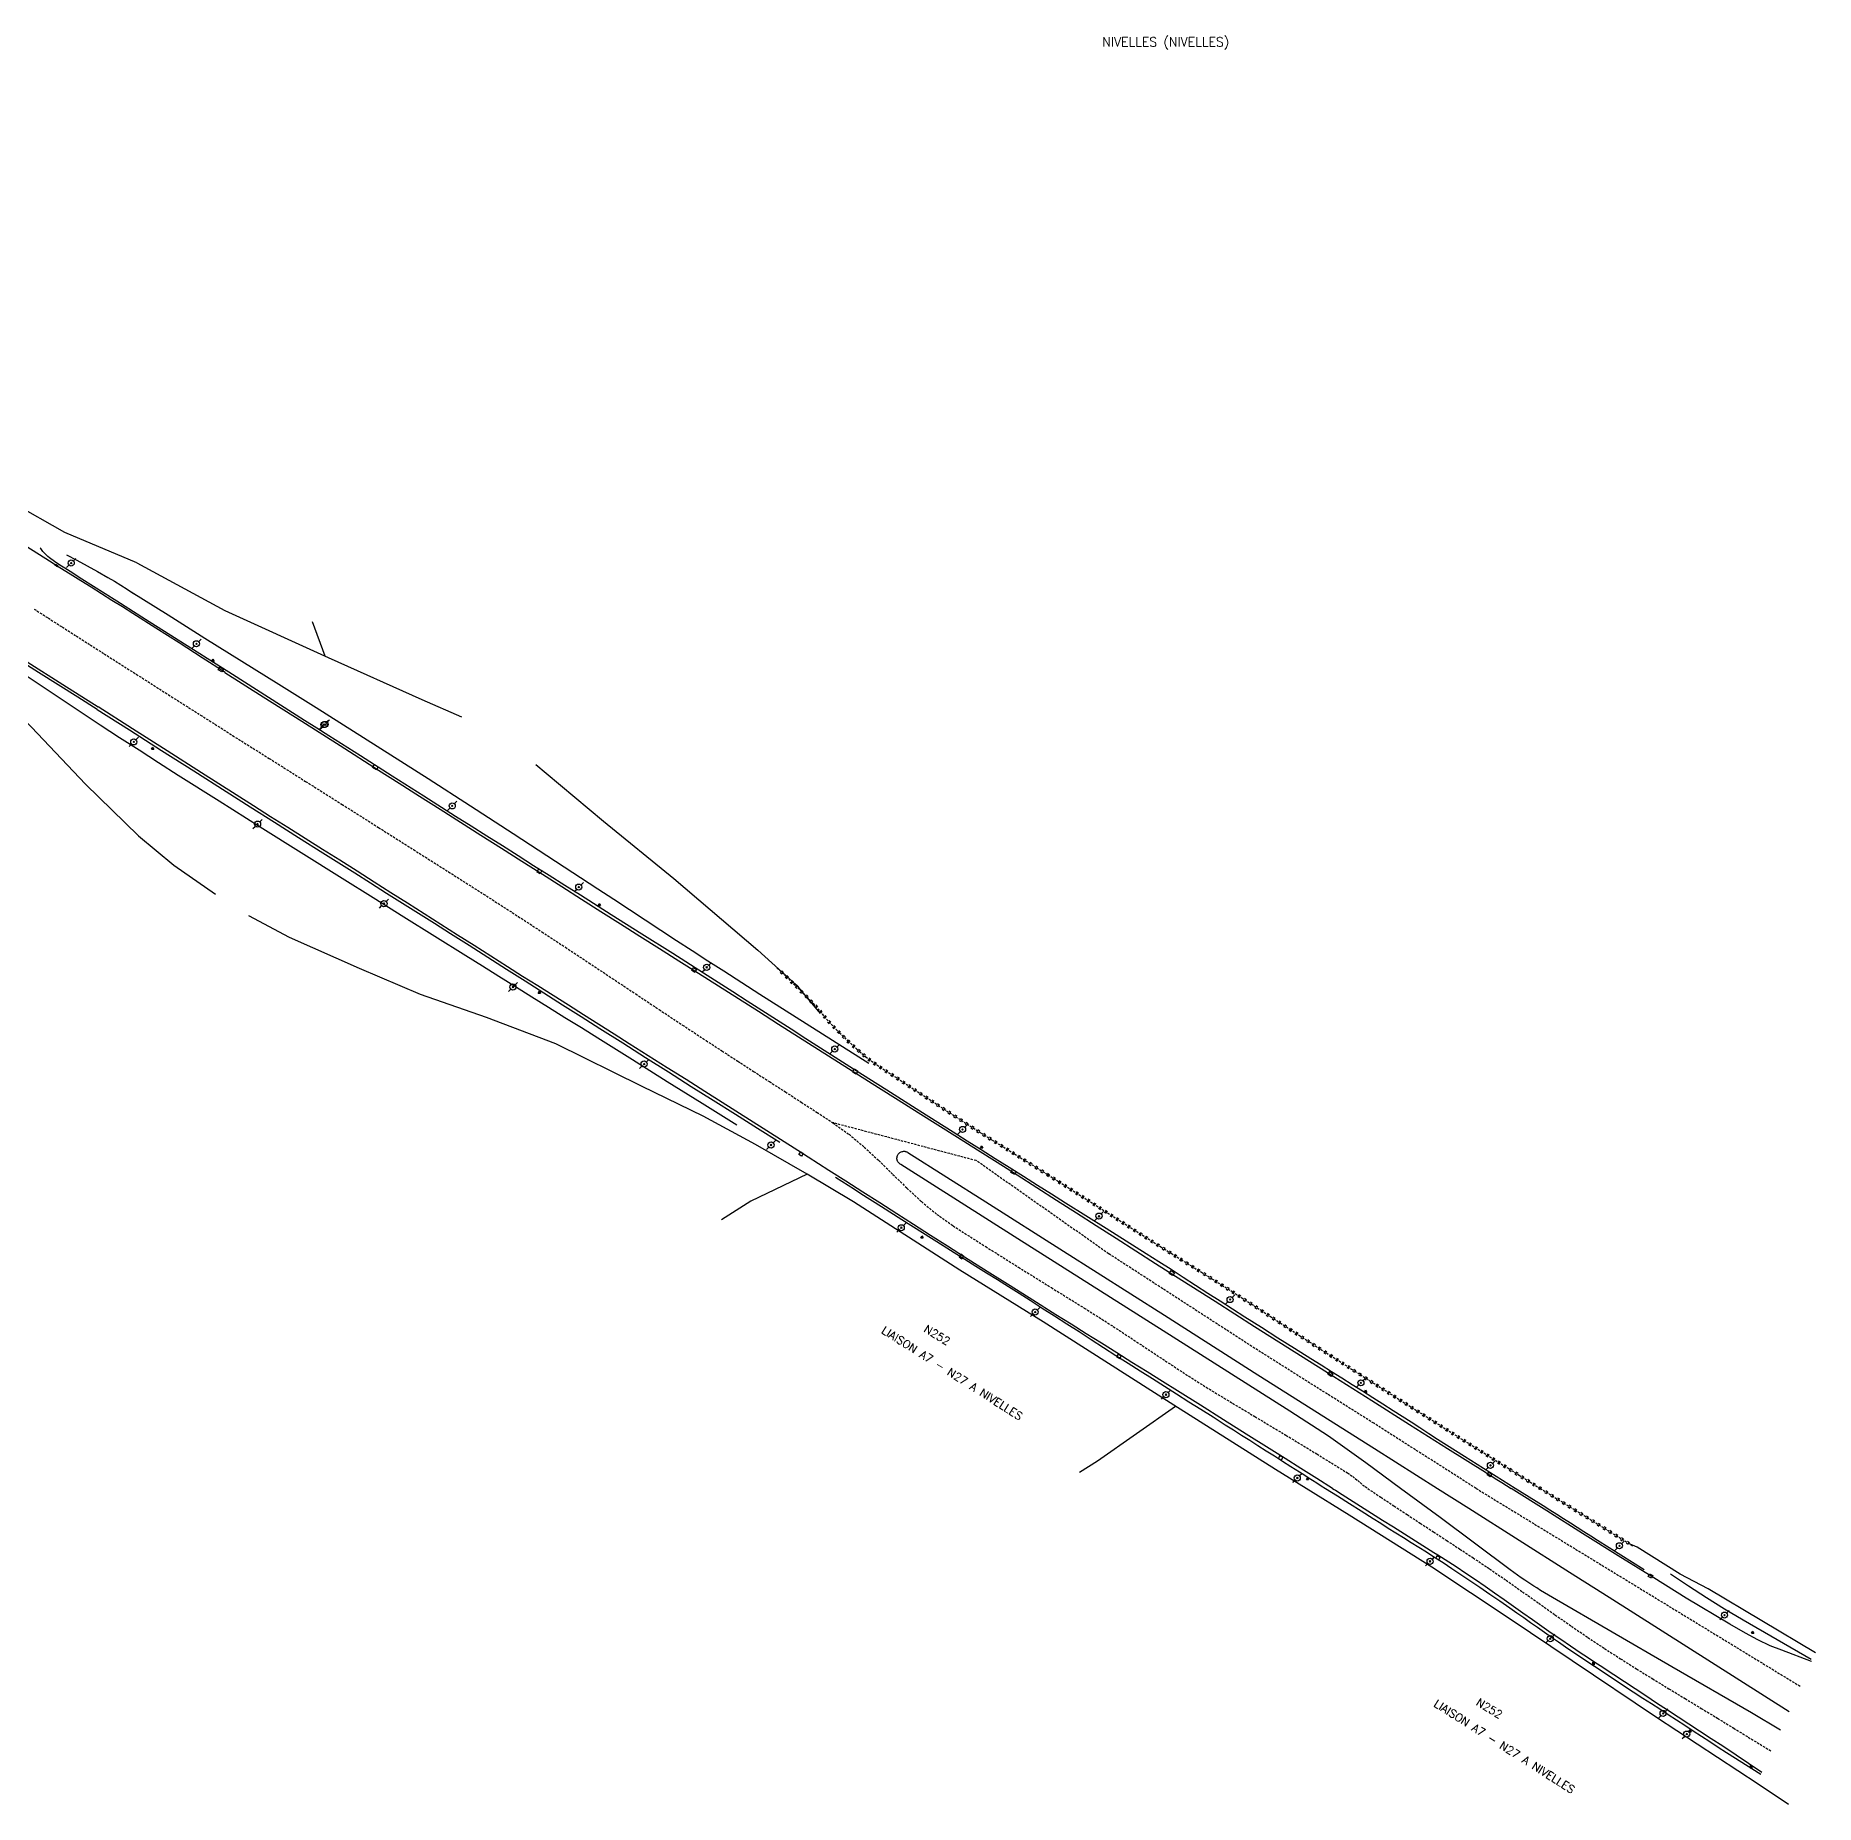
# Model space of a CAD drawing. Header units: millimetres. Extents: x 146000 to 147000, y 145000 to 146000.
# Drawn here: x 146225.3 to 146614.5, y 145601.9 to 145988.7 of the extents above; entities that cross this region are included whole.
import ezdxf
from ezdxf.enums import TextEntityAlignment as Align

# ---------------------------------------------------------------- set-up
doc = ezdxf.new("R2010")
doc.units = ezdxf.units.MM
doc.linetypes.add('DASHED', pattern=[0.75, 0.5, -0.25])
doc.layers.get('0').update_dxf_attribs({"linetype": 'CONTINUOUS'})
for name, color, linetype in [('W0001', 6, 'DASHED'), ('W0008', 7, 'CONTINUOUS'), ('W0010', 4, 'CONTINUOUS'), ('W0015', 2, 'CONTINUOUS'), ('W0211', 2, 'CONTINUOUS'), ('W0214', 2, 'CONTINUOUS'), ('W0220', 5, 'DASHED'), ('W0330', 7, 'CONTINUOUS'), ('W0401', 7, 'CONTINUOUS'), ('W0402', 7, 'CONTINUOUS'), ('W0473', 7, 'CONTINUOUS'), ('W0850', 7, 'CONTINUOUS'), ('W0980', 7, 'CONTINUOUS'), ('W0989', 7, 'CONTINUOUS'), ('W0990', 7, 'CONTINUOUS')]:
    doc.layers.add(name, color=color, linetype=linetype)
doc.styles.get("Standard").update_dxf_attribs({"font": 'romans.shx', "width": 0.85})

# ---------------------------------------------------------------- blocks, each defined once
blk = doc.blocks.new('T473')
for p, q in [((-0.166667, 0.166667), (0.166667, -0.166667)), ((-0.166667, -0.166667), (0.166667, 0.166667)), ((0.500001, 0.500001), (1.000002, 1.000002)), ((-1.000002, -1.000002), (-0.500001, -0.500001))]:
    blk.add_line(p, q)
blk.add_ellipse((0, 0), major_axis=(0.471405, 0.471405), ratio=1, start_param=5.4977871438, end_param=11.780972451)
blk = doc.blocks.new('T401')
for p, q in [((-0.3, 0.3), (0, 0.3)), ((-0.3, -0.25), (-0.3, 0.3)), ((-0.3, 0.15), (0, 0.15)), ((-0.3, 0), (0, 0)), ((0, 0.3), (0, -0.25)), ((-0.3, -0.15), (0, -0.15)), ((-0.3, -0.25), (-0.3, -0.3)), ((-0.3, -0.3), (0, -0.3)), ((0, -0.3), (0, -0.25))]:
    blk.add_line(p, q)
blk = doc.blocks.new('T850')
for p, q in [((-0.25, -0.15), (0, 0.32)), ((0, 0.32), (0.25, -0.15)), ((-0.25, -0.15), (0.25, -0.15))]:
    blk.add_line(p, q)
for major_axis in [(-0.106, 0.106), (-0.0354, 0.0354), (-0.0236, 0.0236)]:
    blk.add_ellipse((0, 0), major_axis=major_axis, ratio=1, start_param=3.926991, end_param=10.210176)
blk = doc.blocks.new('t220o')
at = {"color": 0, "linetype": 'Continuous'}
for p, q in [((-0.25, 0.25), (0.25, 0.25)), ((-0.25, -0.25), (0.25, -0.25))]:
    blk.add_line(p, q, dxfattribs=at)

msp = doc.modelspace()

# ---------------------------------------------------------------- linework, layer by layer
at = {"layer": 'W0001'}
for points in [[(146224.94, 145863.29), (146228, 145861.33), (146231.07, 145859.37), (146234.13, 145857.41), (146237.2, 145855.45), (146240.26, 145853.5), (146247.28, 145849.03), (146254.31, 145844.56), (146261.33, 145840.1), (146268.36, 145835.64), (146268.36, 145835.63), (146276.34, 145830.62), (146284.32, 145825.59), (146292.29, 145820.56), (146300.26, 145815.52), (146307.91, 145810.68), (146315.57, 145805.83), (146323.21, 145800.97), (146330.83, 145796.07), (146335.98, 145792.71), (146341.12, 145789.33), (146346.25, 145785.93), (146351.37, 145782.53), (146356.5, 145779.12), (146361.62, 145775.71), (146366.75, 145772.32), (146371.89, 145768.94), (146375.35, 145766.68), (146378.82, 145764.43), (146382.28, 145762.19), (146385.75, 145759.95), (146389.23, 145757.71), (146392.69, 145755.46), (146396.16, 145753.22), (146399.62, 145750.96)], [(146399.62, 145750.96), (146403.15, 145748.43), (146406.48, 145745.65), (146409.65, 145742.7), (146412.74, 145739.67), (146415.83, 145736.65), (146419.01, 145733.71), (146422.35, 145730.93), (146425.9, 145728.42), (146433.04, 145723.87), (146440.21, 145719.37), (146447.4, 145714.9), (146454.59, 145710.44), (146458.43, 145708.02), (146462.24, 145705.56), (146466.04, 145703.06), (146469.82, 145700.55), (146473.61, 145698.05), (146477.41, 145695.57), (146481.25, 145693.14), (146485.12, 145690.77), (146491.91, 145686.71), (146498.69, 145682.64), (146505.45, 145678.54), (146512.17, 145674.38), (146512.75, 145673.99), (146513.31, 145673.58), (146513.86, 145673.15), (146514.4, 145672.71), (146514.93, 145672.26), (146515.47, 145671.82), (146516.02, 145671.4), (146516.59, 145671)], [(146540.29, 145671), (146517.91, 145685.24), (146491.89, 145701.63), (146459.92, 145722.33), (146430.98, 145742.67), (146399.62, 145750.96)], [(146516.59, 145671), (146519.45, 145669.08), (146522.33, 145667.18), (146525.2, 145665.28), (146528.09, 145663.39), (146530.97, 145661.51), (146533.86, 145659.62), (146536.74, 145657.73), (146539.62, 145655.84), (146543.24, 145653.41), (146546.84, 145650.93), (146550.41, 145648.42), (146553.98, 145645.9), (146557.54, 145643.38), (146561.12, 145640.88), (146564.73, 145638.41), (146568.36, 145636), (146571.85, 145633.75), (146575.37, 145631.54), (146578.9, 145629.36), (146582.44, 145627.2), (146585.99, 145625.05), (146589.54, 145622.9), (146593.08, 145620.75), (146596.62, 145618.57), (146604.82, 145613.56)], [(146540.29, 145671), (146611.2, 145627.72)]]:
    msp.add_lwpolyline(points, dxfattribs=at)
at = {"layer": 'W0008'}
for points in [[(146266.73, 145849.39), (146261.68, 145852.63), (146256.63, 145855.87), (146251.57, 145859.09), (146246.51, 145862.31), (146244.24, 145863.75), (146241.96, 145865.18), (146239.69, 145866.61), (146237.41, 145868.04), (146235.13, 145869.46), (146232.86, 145870.89), (146230.58, 145872.32), (146228.31, 145873.75), (146223.37, 145876.87)], [(146223.43, 145851.72), (146231.19, 145846.81), (146238.96, 145841.91)], [(146266.65, 145849.44), (146275.06, 145844.1), (146283.46, 145838.76), (146291.86, 145833.42), (146300.27, 145828.07), (146304.75, 145825.22), (146309.23, 145822.37), (146313.71, 145819.52), (146318.19, 145816.67), (146322.67, 145813.82), (146327.15, 145810.98), (146331.63, 145808.13), (146336.11, 145805.28), (146340.37, 145802.58), (146344.64, 145799.88), (146348.9, 145797.18), (146353.16, 145794.48), (146357.42, 145791.78), (146361.69, 145789.08), (146365.95, 145786.38), (146370.21, 145783.67), (146374.59, 145780.89), (146378.97, 145778.11), (146383.35, 145775.33), (146387.73, 145772.54), (146392.11, 145769.76), (146396.48, 145766.98), (146400.87, 145764.2), (146405.25, 145761.42), (146409.58, 145758.68), (146413.91, 145755.95), (146418.24, 145753.23), (146422.57, 145750.5), (146426.91, 145747.78), (146431.24, 145745.05), (146435.57, 145742.31), (146439.89, 145739.57), (146444.23, 145736.82), (146448.56, 145734.05), (146452.89, 145731.29), (146457.22, 145728.51), (146461.54, 145725.74), (146465.87, 145722.97), (146470.2, 145720.21), (146474.54, 145717.44), (146483.19, 145711.94), (146491.85, 145706.44), (146500.51, 145700.94), (146509.18, 145695.45), (146517.46, 145690.21), (146525.75, 145684.98), (146534.04, 145679.75), (146542.33, 145674.52)], [(146508.89, 145671), (146505.43, 145673.19), (146501.97, 145675.37), (146498.51, 145677.55), (146495.05, 145679.73), (146490.04, 145682.89), (146485.03, 145686.03), (146480.02, 145689.18), (146475.01, 145692.32), (146471.68, 145694.41), (146468.35, 145696.49), (146465.02, 145698.57), (146461.69, 145700.65), (146458.36, 145702.74), (146455.03, 145704.82), (146451.7, 145706.91), (146448.38, 145708.99), (146443.38, 145712.13), (146438.39, 145715.28), (146433.4, 145718.42), (146428.42, 145721.58), (146424.7, 145723.94), (146420.99, 145726.31), (146417.29, 145728.68), (146413.58, 145731.06), (146409.87, 145733.43), (146406.17, 145735.81), (146402.46, 145738.18), (146398.75, 145740.55), (146391.97, 145744.86), (146385.2, 145749.17), (146378.42, 145753.47), (146371.64, 145757.77), (146367.51, 145760.39), (146363.38, 145763), (146359.24, 145765.61), (146355.11, 145768.23), (146351.78, 145770.33), (146348.44, 145772.44), (146345.11, 145774.54), (146341.78, 145776.65), (146338.45, 145778.75), (146335.11, 145780.86), (146331.78, 145782.97), (146328.45, 145785.08), (146324.81, 145787.39), (146321.17, 145789.7), (146317.54, 145792.01), (146313.9, 145794.32), (146310.26, 145796.64), (146306.62, 145798.95), (146302.98, 145801.26), (146299.34, 145803.57), (146295.57, 145805.96), (146291.79, 145808.34), (146288.01, 145810.72), (146284.23, 145813.1), (146280.44, 145815.49), (146276.66, 145817.87), (146272.89, 145820.26), (146269.11, 145822.65), (146261.56, 145827.45), (146254.02, 145832.26), (146246.49, 145837.08), (146238.96, 145841.91)], [(146542.33, 145674.52), (146542.7, 145674.29), (146543.08, 145674.06), (146543.45, 145673.82), (146543.82, 145673.59), (146544.85, 145672.94), (146545.88, 145672.29), (146546.9, 145671.65), (146547.93, 145671)], [(146508.89, 145671), (146509.22, 145670.79), (146509.54, 145670.59), (146509.87, 145670.38), (146510.19, 145670.18), (146512.6, 145668.66), (146515, 145667.14), (146517.41, 145665.62), (146519.81, 145664.09), (146522.22, 145662.57), (146524.62, 145661.05), (146527.03, 145659.53), (146529.43, 145658.01), (146530.25, 145657.5), (146531.07, 145656.99), (146531.89, 145656.49), (146532.7, 145655.98), (146533.52, 145655.47), (146534.34, 145654.96), (146535.15, 145654.44), (146535.95, 145653.92), (146538.06, 145652.5), (146540.16, 145651.06), (146542.24, 145649.61), (146544.33, 145648.16), (146546.4, 145646.71), (146548.47, 145645.26), (146550.53, 145643.8), (146552.6, 145642.35), (146554.66, 145640.89), (146556.73, 145639.45), (146558.81, 145638.01), (146560.9, 145636.58), (146562.08, 145635.79), (146563.26, 145635), (146564.44, 145634.22), (146565.63, 145633.45), (146566.82, 145632.67), (146568.01, 145631.9), (146569.2, 145631.12), (146570.38, 145630.34), (146572.73, 145628.79), (146575.08, 145627.24), (146577.42, 145625.69), (146579.76, 145624.14), (146582.11, 145622.59), (146584.46, 145621.05), (146586.81, 145619.5), (146589.17, 145617.97), (146591.72, 145616.32), (146594.27, 145614.68), (146594.27, 145614.68), (146594.27, 145614.68), (146602.76, 145608.99), (146602.76, 145608.99), (146602.76, 145608.99), (146602.76, 145608.99), (146602.76, 145608.99)], [(146606.88, 145618.14), (146600.49, 145621.9), (146583.1, 145631.98), (146556.99, 145647.13), (146556.12, 145647.65), (146555.25, 145648.17), (146554.39, 145648.71), (146553.54, 145649.25), (146552.89, 145649.66), (146552.25, 145650.07), (146551.62, 145650.49), (146550.98, 145650.92), (146550.16, 145651.48), (146549.34, 145652.05), (146548.53, 145652.63), (146547.73, 145653.22), (146532.4, 145664.65), (146523.79, 145671)], [(146531.85, 145671), (146538.68, 145666.68), (146560.72, 145652.69), (146569.41, 145647.19), (146608.74, 145622.25)], [(146613.66, 145633.19), (146613.66, 145633.19), (146613.66, 145633.19), (146607.15, 145635.65), (146607.15, 145635.65), (146604.59, 145636.61), (146601.92, 145637.88), (146599.23, 145639.32), (146595.76, 145641.29), (146586.25, 145646.98), (146579.14, 145651.42), (146571.32, 145656.29), (146563.52, 145661.18), (146555.72, 145666.09), (146547.93, 145671)]]:
    msp.add_lwpolyline(points, dxfattribs=at)
at = {"layer": 'W0010'}
for points in [[(146243.01, 145865.02), (146240.45, 145866.61), (146237.9, 145868.21), (146235.36, 145869.84), (146232.83, 145871.47), (146231.69, 145872.19), (146230.55, 145872.91), (146229.42, 145873.65), (146228.34, 145874.46), (146227.95, 145874.79), (146227.58, 145875.14), (146227.22, 145875.51), (146226.88, 145875.88), (146226.71, 145876.08), (146226.54, 145876.28), (146226.39, 145876.49), (146226.24, 145876.7)], [(146548.86, 145671), (146546.07, 145672.74), (146543.28, 145674.48), (146540.5, 145676.23), (146537.72, 145677.98), (146535.77, 145679.22), (146533.83, 145680.47), (146531.88, 145681.72), (146529.94, 145682.97), (146528, 145684.22), (146526.06, 145685.47), (146524.12, 145686.72), (146522.17, 145687.96), (146519.92, 145689.39), (146517.67, 145690.81), (146515.42, 145692.24), (146513.17, 145693.66), (146510.91, 145695.08), (146508.66, 145696.5), (146506.41, 145697.92), (146504.16, 145699.34), (146500.55, 145701.62), (146496.95, 145703.89), (146493.34, 145706.17), (146489.74, 145708.45), (146487.04, 145710.18), (146484.35, 145711.91), (146481.65, 145713.64), (146478.96, 145715.38), (146476.26, 145717.12), (146473.57, 145718.85), (146470.87, 145720.58), (146468.17, 145722.3), (146463.77, 145725.09), (146459.36, 145727.86), (146454.94, 145730.63), (146450.53, 145733.4), (146447.45, 145735.34), (146444.37, 145737.27), (146441.29, 145739.2), (146438.21, 145741.14), (146435.13, 145743.07), (146432.05, 145745), (146428.98, 145746.94), (146425.9, 145748.88), (146418.65, 145753.47), (146411.4, 145758.07), (146404.15, 145762.68), (146396.91, 145767.29), (146393.71, 145769.34), (146390.51, 145771.39), (146387.31, 145773.44), (146384.11, 145775.49), (146380.91, 145777.54), (146377.71, 145779.59), (146374.51, 145781.63), (146371.3, 145783.68), (146364.59, 145787.94), (146357.87, 145792.2), (146351.15, 145796.44), (146344.42, 145800.7), (146341.01, 145802.85), (146337.6, 145805.01), (146334.19, 145807.16), (146330.78, 145809.32), (146327.36, 145811.48), (146323.95, 145813.63), (146320.54, 145815.79), (146317.13, 145817.95), (146310.19, 145822.35), (146303.25, 145826.76), (146296.31, 145831.17), (146289.38, 145835.58), (146286.74, 145837.25), (146284.11, 145838.92), (146281.48, 145840.6), (146278.85, 145842.27), (146276.21, 145843.94), (146273.58, 145845.62), (146270.95, 145847.29), (146268.32, 145848.96), (146261.99, 145852.98), (146255.67, 145856.99), (146249.34, 145861.01), (146243.02, 145865.02)], [(146238.74, 145841.33), (146234.47, 145844.02), (146230.2, 145846.72), (146225.93, 145849.42), (146221.67, 145852.12)], [(146238.73, 145841.33), (146245.77, 145836.85), (146252.82, 145832.37), (146259.86, 145827.89), (146266.91, 145823.42), (146272.2, 145820.06), (146277.49, 145816.71), (146282.78, 145813.35), (146288.08, 145810), (146291.56, 145807.8), (146295.05, 145805.59), (146298.54, 145803.39), (146302.03, 145801.18), (146305.52, 145798.98), (146309.01, 145796.78), (146312.49, 145794.57), (146315.98, 145792.36), (146320.07, 145789.77), (146324.16, 145787.17), (146328.24, 145784.57), (146332.33, 145781.97), (146336.42, 145779.36), (146340.5, 145776.76), (146344.59, 145774.16), (146348.68, 145771.56), (146353.67, 145768.4), (146358.66, 145765.23), (146363.66, 145762.07), (146368.65, 145758.91), (146373.48, 145755.86), (146378.32, 145752.81), (146383.15, 145749.76), (146387.99, 145746.71)], [(146400.19, 145739.08), (146401.58, 145738.19), (146402.96, 145737.3), (146404.34, 145736.41), (146405.73, 145735.52), (146410.23, 145732.66), (146414.73, 145729.8), (146419.24, 145726.94), (146423.75, 145724.09), (146426.12, 145722.6), (146428.5, 145721.11), (146430.87, 145719.62), (146433.25, 145718.14), (146435.62, 145716.65), (146438, 145715.16), (146440.37, 145713.66), (146442.74, 145712.17), (146445.42, 145710.45), (146448.11, 145708.73), (146450.79, 145707.01), (146453.46, 145705.28), (146456.14, 145703.55), (146458.82, 145701.82), (146461.5, 145700.1), (146464.19, 145698.38), (146466.84, 145696.69), (146469.49, 145695.01), (146472.14, 145693.33), (146474.8, 145691.65), (146477.45, 145689.97), (146480.11, 145688.3), (146482.76, 145686.62), (146485.41, 145684.94), (146487.21, 145683.8), (146489, 145682.66), (146490.79, 145681.52), (146492.59, 145680.39), (146494.38, 145679.25), (146496.17, 145678.11), (146497.96, 145676.97), (146499.76, 145675.83), (146500.71, 145675.23), (146501.66, 145674.63), (146502.62, 145674.02), (146503.57, 145673.42), (146504.52, 145672.81), (146505.48, 145672.21), (146506.43, 145671.6), (146507.38, 145671)], [(146507.38, 145671), (146509.97, 145669.36), (146512.57, 145667.71), (146515.16, 145666.07), (146517.75, 145664.43), (146519.42, 145663.38), (146521.09, 145662.34), (146522.76, 145661.3), (146524.43, 145660.25), (146526.09, 145659.21), (146527.76, 145658.16), (146529.42, 145657.1), (146531.08, 145656.04), (146533.05, 145654.77), (146535.01, 145653.48), (146536.96, 145652.19), (146538.91, 145650.89), (146541.1, 145649.4), (146543.28, 145647.91), (146545.46, 145646.4), (146547.63, 145644.9), (146549.16, 145643.83), (146550.69, 145642.77), (146552.21, 145641.7), (146553.74, 145640.63), (146555.27, 145639.56), (146556.8, 145638.5), (146558.33, 145637.44), (146559.87, 145636.39), (146564.07, 145633.55), (146568.3, 145630.74), (146572.54, 145627.94), (146576.78, 145625.16), (146578.61, 145623.96), (146580.44, 145622.77), (146582.27, 145621.58), (146584.1, 145620.4), (146585.94, 145619.22), (146587.77, 145618.03), (146589.6, 145616.84), (146591.43, 145615.65), (146593.24, 145614.46), (146595.04, 145613.27), (146595.04, 145613.27), (146595.04, 145613.27), (146602.54, 145608.49), (146602.54, 145608.49), (146602.54, 145608.49), (146602.54, 145608.49)], [(146577.01, 145653.23), (146574.47, 145654.81), (146571.93, 145656.41), (146569.39, 145658), (146566.85, 145659.6), (146565.36, 145660.55), (146563.87, 145661.49), (146562.38, 145662.44), (146560.9, 145663.39), (146559.41, 145664.34), (146557.92, 145665.29), (146556.43, 145666.24), (146554.94, 145667.18), (146553.42, 145668.14), (146551.9, 145669.09), (146550.38, 145670.05), (146548.86, 145671)]]:
    msp.add_lwpolyline(points, dxfattribs=at)
at = {"layer": 'W0015'}
msp.add_lwpolyline([(146523.79, 145671), (146516.2, 145676.6), (146508, 145682.43), (146499.57, 145687.88), (146474.05, 145704.06), (146440.07, 145725.57), (146414.49, 145741.82), (146414.34, 145741.92), (146414.2, 145742.04), (146414.08, 145742.16), (146413.96, 145742.3), (146413.86, 145742.44), (146413.77, 145742.59), (146413.7, 145742.75), (146413.65, 145742.92), (146413.64, 145742.98), (146413.63, 145743.05), (146413.63, 145743.12), (146413.63, 145743.18), (146413.64, 145743.25), (146413.64, 145743.31), (146413.65, 145743.38), (146413.67, 145743.44), (146413.7, 145743.61), (146413.75, 145743.76), (146413.82, 145743.92), (146413.91, 145744.06), (146414.02, 145744.2), (146414.14, 145744.32), (146414.28, 145744.42), (146414.43, 145744.51), (146414.58, 145744.59), (146414.74, 145744.64), (146414.9, 145744.68), (146415.07, 145744.71), (146415.2, 145744.72), (146415.33, 145744.71), (146415.46, 145744.69), (146415.58, 145744.67), (146415.7, 145744.63), (146415.81, 145744.59), (146415.92, 145744.53), (146416.03, 145744.47), (146433.07, 145733.65), (146450.05, 145722.88), (146472.13, 145708.85), (146492.58, 145695.87), (146518.09, 145679.7), (146531.85, 145671)], dxfattribs=at)
at = {"layer": 'W0211'}
for points in [[(146232, 145875.13), (146234.29, 145873.95), (146236.57, 145872.74), (146238.82, 145871.49), (146241.06, 145870.21), (146242.49, 145869.36), (146243.9, 145868.5), (146245.29, 145867.61), (146246.68, 145866.69)], [(146246.17, 145867.01), (146254.24, 145861.99), (146262.31, 145856.95), (146270.38, 145851.91), (146278.44, 145846.85), (146286.62, 145841.72), (146294.79, 145836.59), (146302.96, 145831.44), (146311.1, 145826.25), (146320.41, 145820.24), (146329.7, 145814.19), (146338.97, 145808.12), (146348.25, 145802.07), (146351.69, 145799.82), (146355.12, 145797.58), (146358.55, 145795.33), (146361.99, 145793.09), (146365.42, 145790.84), (146368.86, 145788.61), (146372.3, 145786.37), (146375.75, 145784.15), (146383.66, 145779.07), (146391.58, 145774.02), (146399.52, 145768.98), (146407.47, 145763.97)], [(146239.38, 145837.9), (146235, 145840.8), (146230.63, 145843.71), (146226.25, 145846.62), (146221.88, 145849.54), (146217.33, 145852.58), (146212.78, 145855.62), (146208.24, 145858.66), (146203.7, 145861.71)], [(146378.6, 145750.42), (146371.01, 145755.17), (146363.42, 145759.93), (146355.83, 145764.68), (146348.24, 145769.42), (146344.63, 145771.68), (146341.02, 145773.93), (146337.42, 145776.19), (146333.81, 145778.44), (146330.2, 145780.69), (146326.59, 145782.94), (146322.98, 145785.2), (146319.37, 145787.45), (146312.6, 145791.68), (146305.83, 145795.9), (146299.06, 145800.13), (146292.29, 145804.37), (146283.32, 145809.99), (146274.35, 145815.62), (146265.39, 145821.26), (146256.45, 145826.92), (146252.17, 145829.65), (146247.9, 145832.39), (146243.63, 145835.14), (146239.38, 145837.9)], [(146614.49, 145635.02), (146614.49, 145635.02), (146614.49, 145635.02), (146591.04, 145649.05), (146591.04, 145649.05), (146591.04, 145649.05), (146591.04, 145649.05), (146591.04, 145649.05), (146591.04, 145649.05), (146591.04, 145649.05), (146591.04, 145649.05), (146587.99, 145650.66), (146584.94, 145652.27)]]:
    msp.add_lwpolyline(points, dxfattribs=at)
at = {"layer": 'W0214'}
msp.add_lwpolyline([(146582.81, 145652.31), (146586.7, 145649.68), (146590.64, 145647.14), (146594.64, 145644.68), (146598.68, 145642.29), (146598.68, 145642.29), (146598.68, 145642.29), (146598.68, 145642.29), (146598.68, 145642.29), (146598.68, 145642.29), (146598.68, 145642.29), (146598.68, 145642.29), (146598.68, 145642.29), (146613.57, 145633.68), (146613.57, 145633.68), (146613.57, 145633.68)], dxfattribs=at)
at = {"layer": 'W0220'}
for points in [[(146387.38, 145784.82), (146389.42, 145782.92), (146391.42, 145780.98), (146393.38, 145779.01), (146395.31, 145777), (146395.81, 145776.45), (146396.3, 145775.89), (146396.79, 145775.32), (146397.27, 145774.75), (146397.74, 145774.17), (146398.23, 145773.61), (146398.73, 145773.05), (146399.24, 145772.51), (146401.06, 145770.65), (146402.91, 145768.83), (146404.83, 145767.07), (146406.82, 145765.39), (146408.65, 145764.02), (146410.54, 145762.74), (146412.47, 145761.51), (146414.37, 145760.26), (146418.18, 145757.73), (146421.99, 145755.22), (146425.82, 145752.72), (146429.66, 145750.24), (146432.07, 145748.7), (146434.49, 145747.18), (146436.91, 145745.66), (146439.34, 145744.15), (146441.77, 145742.64), (146444.2, 145741.13), (146446.62, 145739.61), (146449.04, 145738.09), (146451.55, 145736.49), (146454.06, 145734.88), (146456.57, 145733.27), (146459.08, 145731.66), (146461.59, 145730.04), (146464.09, 145728.43), (146466.61, 145726.82), (146469.12, 145725.23), (146471.35, 145723.82), (146473.58, 145722.42), (146475.81, 145721.03), (146478.04, 145719.64), (146480.27, 145718.25), (146482.5, 145716.86), (146484.73, 145715.45), (146486.95, 145714.04), (146489.06, 145712.69), (146491.16, 145711.32), (146493.26, 145709.95), (146495.36, 145708.57), (146497.46, 145707.19), (146499.56, 145705.82), (146501.66, 145704.44), (146503.77, 145703.08), (146508.41, 145700.08), (146513.07, 145697.1), (146517.72, 145694.12), (146522.39, 145691.15), (146528.06, 145687.55), (146533.73, 145683.95), (146539.42, 145680.36), (146545.11, 145676.78), (146547.41, 145675.33), (146549.72, 145673.89), (146552.03, 145672.44), (146554.34, 145671)], [(146554.34, 145671), (146574.51, 145658.47)]]:
    msp.add_lwpolyline(points, dxfattribs=at)
at = {"layer": 'W0330'}
for points in [[(146056.09, 145950.35), (146067.32, 145944.04), (146085.96, 145931.76), (146101.85, 145921.91), (146114.84, 145913.93), (146130.33, 145904.8), (146146.95, 145894.78), (146166.61, 145883.17), (146181.7, 145873.48), (146198.13, 145861.31), (146210.6, 145851.44), (146224.4, 145837.43), (146236.16, 145825), (146247.79, 145813.72), (146255.47, 145807.3), (146264.6, 145800.91)], [(146247.4, 145873.37), (146231.66, 145880.03), (146220.4, 145886.42), (146213.46, 145891.33)], [(146247.4, 145873.37), (146266.68, 145862.95), (146289.25, 145852.7), (146309.75, 145843.54), (146318.42, 145839.7)], [(146285.74, 145860.58), (146288.53, 145853.02)], [(146334.7, 145829.29), (146336.92, 145827.42), (146349.47, 145816.93), (146364.85, 145804.38), (146383.18, 145788.68), (146391.6, 145781.14), (146396.48, 145775.3)], [(146393.97, 145739.74), (146382.73, 145746.18), (146371.24, 145752.43), (146357.89, 145758.91), (146339.05, 145768.21), (146323.84, 145773.98), (146309.43, 145778.98), (146296.07, 145784.72), (146280.77, 145791.49), (146271.88, 145796.23)], [(146393.97, 145739.74), (146381.66, 145733.82), (146375.28, 145729.76)], [(146503.11, 145671), (146496.42, 145675.16), (146474.2, 145689.18), (146445.62, 145707.4), (146427.39, 145718.72), (146404.1, 145733.64), (146393.97, 145739.74)], [(146453.52, 145674.54), (146457.47, 145677), (146474.54, 145688.96)], [(146608.64, 145601.91), (146601.98, 145606.31), (146579.77, 145620.89), (146561.32, 145633.33), (146547.52, 145642.57), (146530.62, 145653.75), (146512.54, 145665.15), (146503.11, 145671)], [(146584.92, 145652.26), (146575.5, 145658.12), (146573.98, 145658.8)]]:
    msp.add_lwpolyline(points, dxfattribs=at)
at = {"layer": 'W0402'}
for points in [[(146266.03, 145849.53), (146265.2, 145850.01), (146265.56, 145850.62), (146266.38, 145850.14)], [(146299.79, 145828.09), (146298.95, 145828.63), (146299.37, 145829.29), (146300.21, 145828.75)], [(146335.62, 145805.4), (146334.93, 145805.72), (146335.26, 145806.43), (146335.95, 145806.11)], [(146369.43, 145783.84), (146368.77, 145784.27), (146369.15, 145784.87), (146369.82, 145784.44)], [(146404.65, 145761.56), (146403.88, 145762.08), (146404.32, 145762.73), (146405.09, 145762.21)], [(146392.73, 145743.64), (146392.17, 145744.05), (146392.58, 145744.61), (146393.14, 145744.2)], [(146439.39, 145739.63), (146438.55, 145740.06), (146438.88, 145740.71), (146439.73, 145740.28), (146439.39, 145739.63)], [(146428.27, 145721.74), (146427.64, 145722.2), (146427.24, 145721.64), (146427.86, 145721.18), (146428.27, 145721.74)], [(146473.89, 145717.56), (146473.2, 145718.03), (146473.61, 145718.63), (146474.3, 145718.16)], [(146462.69, 145699.93), (146462.01, 145700.34), (146461.68, 145699.81), (146462.36, 145699.39)], [(146508.58, 145695.48), (146507.86, 145695.97), (146508.27, 145696.58), (146508.99, 145696.08)], [(146498.04, 145677.84), (146497.32, 145678.16), (146497.04, 145677.51), (146497.75, 145677.2)], [(146543.35, 145673.57), (146542.69, 145673.99), (146543.05, 145674.57), (146543.72, 145674.14)], [(146532.42, 145655.91), (146531.72, 145656.25), (146531.47, 145655.73), (146532.17, 145655.38)], [(146578.64, 145651.41), (146577.93, 145651.74), (146578.19, 145652.32), (146578.91, 145651.99)]]:
    msp.add_lwpolyline(points, close=True, dxfattribs=at)

# ---------------------------------------------------------------- block references
at = {"layer": 'W0220'}
for p, rotation in [((146388.48, 145783.8), 316.927368059245), ((146389.57, 145782.77), 315.8849421843449), ((146390.65, 145781.73), 315.8849421843449), ((146391.72, 145780.68), 314.8425187135522), ((146392.78, 145779.61), 314.8425187135522), ((146393.83, 145778.54), 313.8000976459838), ((146394.86, 145777.46), 313.8000976459838), ((146395.89, 145776.36), 311.2270921368472), ((146396.86, 145775.22), 309.928496320318), ((146397.83, 145774.08), 310.6313781946074), ((146398.82, 145772.95), 313.1699121818948), ((146399.86, 145771.87), 314.4209906637652), ((146400.91, 145770.8), 314.4209906637652), ((146401.98, 145769.74), 315.5464297053682), ((146403.05, 145768.7), 317.3775296414099), ((146404.16, 145767.68), 317.3775296414099), ((146405.28, 145766.69), 319.9126761394247), ((146406.43, 145765.72), 319.9126761394247), ((146407.61, 145764.8), 323.1333974233967), ((146408.81, 145763.91), 326.0535716607426), ((146410.06, 145763.07), 326.0535716607426), ((146411.31, 145762.25), 327.2988050990665), ((146412.58, 145761.44), 326.8628932257452), ((146413.83, 145760.62), 326.8628932257452), ((146415.08, 145759.79), 326.3894836825967), ((146416.33, 145758.96), 326.3894836825967), ((146417.58, 145758.13), 326.3894836825967), ((146418.83, 145757.3), 326.5994586098718), ((146420.09, 145756.48), 326.5994586098718), ((146421.34, 145755.65), 326.5994586098718), ((146422.59, 145754.83), 326.8574524579523), ((146423.85, 145754.01), 326.8574524579523), ((146425.1, 145753.19), 326.8574524579523), ((146426.36, 145752.37), 327.1634641720312), ((146427.62, 145751.56), 327.1634641720312), ((146428.88, 145750.74), 327.1634641720312), ((146430.14, 145749.93), 327.4808261815476), ((146431.41, 145749.13), 327.4808261815476), ((146432.68, 145748.32), 327.758910737001), ((146433.94, 145747.52), 327.758910737001), ((146435.21, 145746.73), 327.962785545612), ((146436.49, 145745.93), 327.962785545612), ((146437.76, 145745.14), 328.0924486108906), ((146439.03, 145744.34), 328.0924486108906), ((146440.31, 145743.55), 328.1307598729848), ((146441.58, 145742.76), 328.1307598729848), ((146442.85, 145741.97), 328.0777171653415), ((146444.13, 145741.17), 328.0777171653415), ((146445.4, 145740.38), 327.9504569640208), ((146446.67, 145739.58), 327.7489805135917), ((146447.94, 145738.78), 327.7489805135917), ((146449.21, 145737.98), 327.5467743295497), ((146450.47, 145737.17), 327.5467743295497), ((146451.74, 145736.37), 327.3942660828294), ((146453, 145735.56), 327.3942660828294), ((146454.26, 145734.75), 327.2892851925236), ((146455.53, 145733.94), 327.2892851925236), ((146456.79, 145733.13), 327.2318320787095), ((146458.05, 145732.32), 327.2318320787095), ((146459.31, 145731.51), 327.2317518221728), ((146460.57, 145730.7), 327.2317518221728), ((146461.83, 145729.88), 327.2890444242), ((146463.1, 145729.07), 327.2890444242), ((146464.36, 145728.26), 327.3938648051788), ((146465.62, 145727.45), 327.3938648051788), ((146466.89, 145726.65), 327.5462125437729), ((146468.15, 145725.84), 327.5462125437729), ((146469.42, 145725.04), 327.741216906407), ((146470.69, 145724.24), 327.741216906407), ((146471.96, 145723.44), 327.9307905232261), ((146473.23, 145722.64), 327.9307905232261), ((146474.5, 145721.85), 328.0517979226228), ((146475.77, 145721.05), 328.0517979226228), ((146477.05, 145720.26), 328.1042380957861), ((146478.32, 145719.47), 328.0752720913354), ((146479.59, 145718.68), 328.0752720913354), ((146480.86, 145717.88), 327.964901256564), ((146482.14, 145717.09), 327.964901256564), ((146483.41, 145716.29), 327.7859667808799), ((146484.68, 145715.49), 327.7859667808799), ((146485.94, 145714.68), 327.5384701590496), ((146487.21, 145713.88), 327.2668675273099), ((146488.47, 145713.07), 327.2668675273099), ((146489.73, 145712.25), 327.0260783476884), ((146490.99, 145711.44), 327.0260783476884), ((146492.24, 145710.62), 326.8493154559568), ((146493.5, 145709.79), 326.7365801405545), ((146494.75, 145708.97), 326.7365801405545), ((146496.01, 145708.15), 326.7027030872697), ((146497.26, 145707.33), 326.7027030872697), ((146498.51, 145706.5), 326.7476857213265), ((146499.77, 145705.68), 326.8566997196675), ((146501.02, 145704.86), 326.8566997196675), ((146502.28, 145704.04), 327.029744288894), ((146503.54, 145703.23), 327.029744288894), ((146504.8, 145702.41), 327.197053926722), ((146506.06, 145701.6), 327.197053926722), ((146507.32, 145700.79), 327.197053926722), ((146508.58, 145699.98), 327.3212398688459), ((146509.85, 145699.17), 327.3212398688459), ((146511.11, 145698.36), 327.3212398688459), ((146512.37, 145697.55), 327.3212398688459), ((146513.63, 145696.74), 327.4191916713514), ((146514.9, 145695.93), 327.4191916713514), ((146516.16, 145695.12), 327.4191916713514), ((146517.43, 145694.31), 327.4191916713514), ((146518.69, 145693.51), 327.4909092152064), ((146519.96, 145692.7), 327.4909092152064), ((146521.22, 145691.89), 327.4909092152064), ((146522.49, 145691.09), 327.5556472396821), ((146523.75, 145690.28), 327.5556472396821), ((146525.02, 145689.48), 327.5556472396821), ((146526.28, 145688.67), 327.5556472396821), ((146527.55, 145687.87), 327.5556472396821), ((146528.82, 145687.07), 327.6311655206869), ((146530.08, 145686.26), 327.6311655206869), ((146531.35, 145685.46), 327.6311655206869), ((146532.62, 145684.66), 327.6311655206869), ((146533.88, 145683.85), 327.7233252860238), ((146535.15, 145683.05), 327.7233252860238), ((146536.42, 145682.25), 327.7233252860238), ((146537.69, 145681.45), 327.7233252860238), ((146538.96, 145680.65), 327.7233252860238), ((146540.23, 145679.85), 327.8321264898262), ((146541.5, 145679.05), 327.8321264898262), ((146542.77, 145678.25), 327.8321264898262), ((146544.04, 145677.45), 327.8321264898262), ((146545.3, 145676.66), 327.90624748007), ((146546.58, 145675.86), 327.90624748007), ((146547.85, 145675.06), 327.9386165760343), ((146549.12, 145674.27), 327.9386165760343), ((146550.39, 145673.47), 327.970554541039), ((146551.66, 145672.67), 327.970554541039), ((146552.93, 145671.88), 328.0020613735464), ((146554.21, 145671.09), 328.0020613735464), ((146555.62, 145670.21), 328.1586340571653), ((146556.89, 145669.42), 328.1586340571653), ((146558.16, 145668.63), 328.1586340571653), ((146559.44, 145667.83), 328.1586340571653), ((146560.71, 145667.04), 328.1586340571653), ((146561.99, 145666.25), 328.1586340571653), ((146563.26, 145665.46), 328.1586340571653), ((146564.54, 145664.67), 328.1586340571653), ((146565.81, 145663.88), 328.1586340571653), ((146567.08, 145663.09), 328.1586340571653), ((146568.36, 145662.3), 328.1586340571653), ((146569.63, 145661.5), 328.1586340571653), ((146570.91, 145660.71), 328.1586340571653), ((146572.18, 145659.92), 328.1586340571653), ((146573.46, 145659.13), 328.1586340571653)]:
    msp.add_blockref('t220o', p, dxfattribs=dict(at, rotation=rotation))
at = {"layer": 'W0401', "rotation": 57.78910039854134}
msp.add_blockref('T401', (146229.91, 145872.96), dxfattribs=at)
at = {"layer": 'W0401'}
for p in [(146566.12, 145632.71), (146600.61, 145610.11)]:
    msp.add_blockref('T401', p, dxfattribs=at)
at = {"layer": 'W0473'}
for p in [(146233.05, 145873.35), (146260.45, 145855.69), (146288.34, 145838.02), (146288.55, 145838.05), (146246.74, 145834.24), (146316.37, 145820.25), (146273.8, 145816.27), (146344.06, 145802.49), (146301.45, 145798.87), (146372.03, 145784.93), (146329.67, 145780.63), (146400.04, 145767.08), (146358.34, 145763.81), (146386.1, 145746.1), (146427.98, 145749.49), (146457.82, 145730.54), (146414.58, 145728), (146486.5, 145712.3), (146443.86, 145709.58), (146472.46, 145691.51), (146515.09, 145694.09), (146543.43, 145676.05), (146501.18, 145673.29), (146571.64, 145658.46), (146530.22, 145655.06), (146594.61, 145643.3), (146556.49, 145638.14), (146581.19, 145621.8), (146586.36, 145617.29)]:
    msp.add_blockref('T473', p, dxfattribs=at)
at = {"layer": 'W0850'}
for p in [(146264.06, 145852.05), (146250.9, 145832.79), (146348.55, 145798.58), (146335.45, 145779.45), (146432.19, 145745.6), (146419.09, 145725.93), (146516.11, 145692.21), (146503.42, 145673.08), (146600.78, 145639.49), (146587.05, 145617.94)]:
    msp.add_blockref('T850', p, dxfattribs=at)

# ---------------------------------------------------------------- texts
at = {"layer": 'W0980'}
msp.add_text('NIVELLES (NIVELLES)', height=2, dxfattribs=at).set_placement((146472.42, 145987.15), align=Align.MIDDLE)
at = {"layer": 'W0989'}
for p in [(146426.73, 145695.56), (146547.51, 145613.92)]:
    msp.add_text('LIAISON A7 - N27 A NIVELLES  ', height=1.75, rotation=327.5145, dxfattribs=at).set_placement(p, align=Align.MIDDLE_CENTER)
at = {"layer": 'W0990'}
for p in [(146423.46, 145703.92), (146544.24, 145622.28)]:
    msp.add_text('N252  ', height=1.75, rotation=328.8195, dxfattribs=at).set_placement(p, align=Align.MIDDLE_CENTER)

doc.saveas('drawing.dxf')
